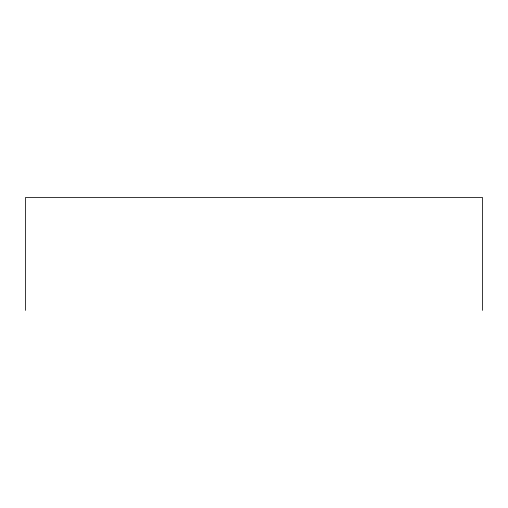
<?xml version="1.0" encoding="UTF-8"?>
<svg xmlns="http://www.w3.org/2000/svg" width="508" height="508" viewBox="0 0 508 508"><rect width="100%" height="100%" fill="white"/><g stroke="black" fill="none" stroke-linecap="round" stroke-linejoin="round"><path stroke-width="0.76" d="M482.6 310.388L482.6 197.612L25.4 197.612L25.4 310.388"/></g></svg>
